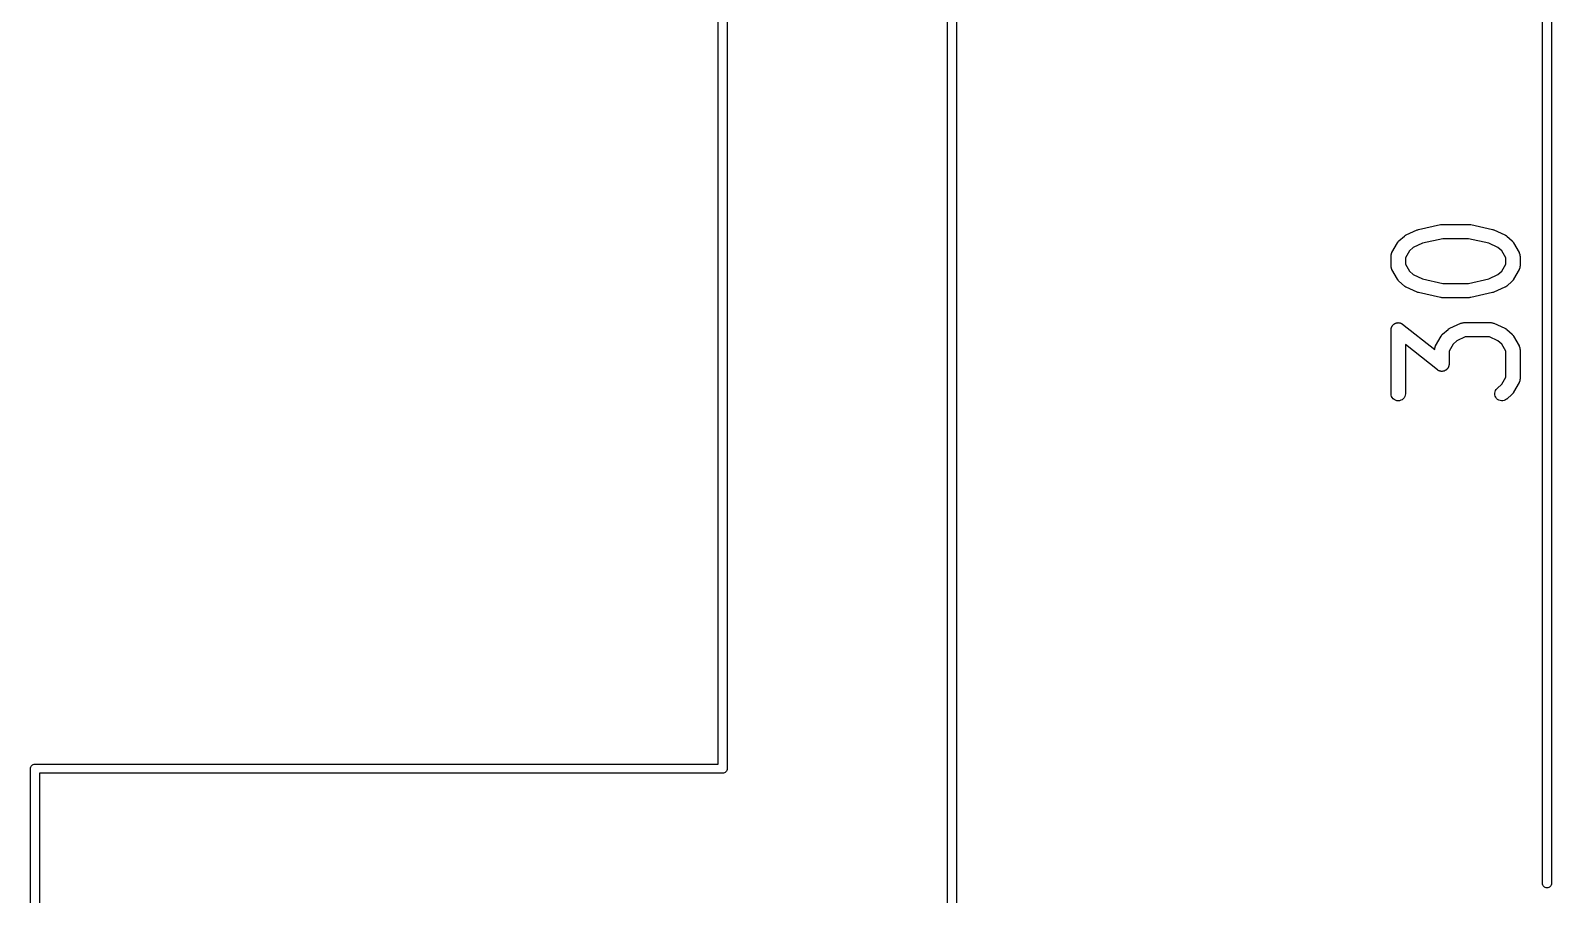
# Model space of a CAD drawing. Extents: x 0 to 214, y -130 to 23.
# Drawn here: x 179.82 to 213, y -37.68 to -18.84 of the extents above; entities that cross this region are included whole.
import ezdxf

# ---------------------------------------------------------------- set-up
doc = ezdxf.new("R2010")
doc.units = 0
doc.layers.add('BLACK', color=7, linetype='CONTINUOUS')

msp = doc.modelspace()

# ---------------------------------------------------------------- linework, layer by layer
at = {"layer": 'BLACK', "linetype": 'CONTINUOUS'}
for p, q in [((199.825, -39.839), (199.825, -10.039)), ((200.025, -10.039), (200.025, -39.839)), ((212.804, -37.4439), (212.804, -12.4341)), ((213.004, -12.4341), (213.004, -37.4439)), ((194.825, -34.839), (194.825, -15.039)), ((195.025, -14.9439), (195.025, -34.9341)), ((209.834, -23.2965), (210.072, -23.1894)), ((210.072, -23.1894), (210.072, -23.189)), ((210.072, -23.189), (210.072, -23.189)), ((210.072, -23.189), (210.073, -23.189)), ((210.073, -23.189), (210.074, -23.1885)), ((210.074, -23.1885), (210.088, -23.184)), ((210.088, -23.184), (210.101, -23.1794)), ((210.101, -23.1794), (210.578, -23.0723)), ((210.578, -23.0723), (210.58, -23.0718)), ((210.58, -23.0718), (210.581, -23.0717)), ((210.581, -23.0717), (210.582, -23.0714)), ((210.582, -23.0714), (210.596, -23.07)), ((210.596, -23.07), (210.61, -23.0685)), ((210.61, -23.0685), (210.611, -23.0686)), ((210.611, -23.0686), (210.612, -23.0685)), ((210.612, -23.0685), (211.207, -23.0685)), ((211.207, -23.0685), (211.209, -23.0685)), ((211.209, -23.0685), (211.21, -23.0686)), ((211.21, -23.0686), (211.211, -23.0685)), ((211.211, -23.0685), (211.225, -23.0703)), ((211.225, -23.0703), (211.24, -23.0719)), ((211.24, -23.0719), (211.241, -23.0722)), ((211.241, -23.0722), (211.241, -23.0723)), ((211.241, -23.0723), (211.718, -23.1794)), ((211.718, -23.1794), (211.719, -23.1796)), ((211.719, -23.1796), (211.719, -23.1796)), ((211.719, -23.1796), (211.719, -23.1796)), ((211.719, -23.1796), (211.72, -23.1799)), ((211.72, -23.1799), (211.734, -23.1847)), ((211.734, -23.1847), (211.747, -23.1894)), ((211.747, -23.1894), (211.986, -23.2965)), ((209.523, -23.6845), (209.642, -23.4703)), ((209.642, -23.4703), (209.643, -23.4684)), ((209.643, -23.4684), (209.649, -23.4606)), ((209.649, -23.4606), (209.654, -23.4525)), ((209.654, -23.4525), (209.657, -23.4482)), ((209.657, -23.4482), (209.661, -23.4435)), ((209.661, -23.4435), (209.668, -23.437)), ((209.668, -23.437), (209.674, -23.43)), ((209.674, -23.43), (209.793, -23.3229)), ((209.793, -23.3229), (209.795, -23.3214)), ((209.795, -23.3214), (209.801, -23.3168)), ((209.801, -23.3168), (209.807, -23.3117)), ((209.807, -23.3117), (209.814, -23.308)), ((209.814, -23.308), (209.82, -23.3037)), ((209.82, -23.3037), (209.827, -23.3004)), ((209.827, -23.3004), (209.834, -23.2965)), ((210.185, -23.4808), (209.984, -23.5715)), ((210.629, -23.381), (210.185, -23.4808)), ((211.19, -23.381), (210.629, -23.381)), ((211.634, -23.4808), (211.19, -23.381)), ((211.835, -23.5715), (211.634, -23.4808)), ((211.986, -23.2965), (211.988, -23.2974)), ((211.988, -23.2974), (211.994, -23.3014)), ((211.994, -23.3014), (212.001, -23.3048)), ((212.001, -23.3048), (212.007, -23.3092)), ((212.007, -23.3092), (212.014, -23.313)), ((212.014, -23.313), (212.02, -23.3182)), ((212.02, -23.3182), (212.026, -23.3229)), ((212.026, -23.3229), (212.145, -23.43)), ((212.145, -23.43), (212.147, -23.4315)), ((212.147, -23.4315), (212.153, -23.4386)), ((212.153, -23.4386), (212.16, -23.4452)), ((212.16, -23.4452), (212.163, -23.4499)), ((212.163, -23.4499), (212.167, -23.4543)), ((212.167, -23.4543), (212.172, -23.4625)), ((212.172, -23.4625), (212.177, -23.4703)), ((212.177, -23.4703), (212.296, -23.6845)), ((209.503, -23.7582), (209.504, -23.7503)), ((209.503, -23.7604), (209.503, -23.7582)), ((209.503, -23.9747), (209.503, -23.7604)), ((209.504, -23.7423), (209.506, -23.7352)), ((209.504, -23.7503), (209.504, -23.7423)), ((209.506, -23.7352), (209.507, -23.7279)), ((209.507, -23.7279), (209.509, -23.7203)), ((209.509, -23.7203), (209.511, -23.7125)), ((209.511, -23.7125), (209.514, -23.7058)), ((209.514, -23.7058), (209.516, -23.6989)), ((209.516, -23.6989), (209.52, -23.6919)), ((209.52, -23.6919), (209.523, -23.6845)), ((209.903, -23.6448), (209.816, -23.8009)), ((209.816, -23.8009), (209.816, -23.9342)), ((209.984, -23.5715), (209.903, -23.6448)), ((211.917, -23.6448), (211.835, -23.5715)), ((212.003, -23.8009), (211.917, -23.6448)), ((212.003, -23.9342), (212.003, -23.8009)), ((212.296, -23.6845), (212.297, -23.6865)), ((212.297, -23.6865), (212.3, -23.6938)), ((212.3, -23.6938), (212.304, -23.7009)), ((212.304, -23.7009), (212.306, -23.7079)), ((212.306, -23.7079), (212.309, -23.7146)), ((212.309, -23.7146), (212.311, -23.7224)), ((212.311, -23.7224), (212.313, -23.7301)), ((212.313, -23.7301), (212.314, -23.7373)), ((212.314, -23.7373), (212.315, -23.7445)), ((212.315, -23.7445), (212.315, -23.7525)), ((212.315, -23.7525), (212.316, -23.7604)), ((212.316, -23.7604), (212.316, -23.9747)), ((209.504, -23.9827), (209.503, -23.9747)), ((209.504, -23.9907), (209.504, -23.9827)), ((209.506, -23.9978), (209.504, -23.9907)), ((209.506, -24.0051), (209.506, -23.9978)), ((209.509, -24.0127), (209.506, -24.0051)), ((209.51, -24.0205), (209.509, -24.0127)), ((209.513, -24.0273), (209.51, -24.0205)), ((209.515, -24.0343), (209.513, -24.0273)), ((209.519, -24.0413), (209.515, -24.0343)), ((209.522, -24.0487), (209.519, -24.0413)), ((209.523, -24.0506), (209.522, -24.0487)), ((209.642, -24.2649), (209.523, -24.0506)), ((209.816, -23.9342), (209.903, -24.0903)), ((209.903, -24.0903), (209.984, -24.1637)), ((209.984, -24.1637), (210.185, -24.2543)), ((211.634, -24.2543), (211.835, -24.1637)), ((211.835, -24.1637), (211.917, -24.0903)), ((211.917, -24.0903), (212.003, -23.9342)), ((212.296, -24.0506), (212.177, -24.2649)), ((212.299, -24.0433), (212.296, -24.0506)), ((212.303, -24.0363), (212.299, -24.0433)), ((212.305, -24.0293), (212.303, -24.0363)), ((212.308, -24.0226), (212.305, -24.0293)), ((212.31, -24.0148), (212.308, -24.0226)), ((212.312, -24.0072), (212.31, -24.0148)), ((212.313, -23.9999), (212.312, -24.0072)), ((212.315, -23.9928), (212.313, -23.9999)), ((212.316, -23.9769), (212.315, -23.9848)), ((212.315, -23.9848), (212.315, -23.9928)), ((212.316, -23.9747), (212.316, -23.9769)), ((209.647, -24.2727), (209.642, -24.2649)), ((209.652, -24.2809), (209.647, -24.2727)), ((209.656, -24.2852), (209.652, -24.2809)), ((209.659, -24.29), (209.656, -24.2852)), ((209.666, -24.2966), (209.659, -24.29)), ((209.672, -24.3037), (209.666, -24.2966)), ((209.674, -24.3051), (209.672, -24.3037)), ((209.793, -24.4123), (209.674, -24.3051)), ((209.799, -24.4169), (209.793, -24.4123)), ((209.805, -24.4222), (209.799, -24.4169)), ((209.812, -24.426), (209.805, -24.4222)), ((209.818, -24.4304), (209.812, -24.426)), ((209.825, -24.4337), (209.818, -24.4304)), ((209.832, -24.4377), (209.825, -24.4337)), ((209.834, -24.4386), (209.832, -24.4377)), ((210.072, -24.5458), (209.834, -24.4386)), ((210.085, -24.5504), (210.072, -24.5458)), ((210.099, -24.5552), (210.085, -24.5504)), ((210.185, -24.2543), (210.629, -24.3542)), ((210.629, -24.3542), (211.19, -24.3542)), ((211.19, -24.3542), (211.634, -24.2543)), ((211.731, -24.5512), (211.718, -24.5557)), ((211.745, -24.5467), (211.731, -24.5512)), ((211.747, -24.5462), (211.745, -24.5467)), ((211.986, -24.4386), (211.747, -24.5458)), ((211.747, -24.5458), (211.747, -24.5461)), ((211.747, -24.5461), (211.747, -24.5462)), ((211.747, -24.5462), (211.747, -24.5462)), ((211.992, -24.4347), (211.986, -24.4386)), ((212, -24.4315), (211.992, -24.4347)), ((212.006, -24.4272), (212, -24.4315)), ((212.012, -24.4235), (212.006, -24.4272)), ((212.018, -24.4183), (212.012, -24.4235)), ((212.024, -24.4137), (212.018, -24.4183)), ((212.026, -24.4123), (212.024, -24.4137)), ((212.145, -24.3051), (212.026, -24.4123)), ((212.151, -24.2981), (212.145, -24.3051)), ((212.158, -24.2916), (212.151, -24.2981)), ((212.162, -24.2869), (212.158, -24.2916)), ((212.166, -24.2826), (212.162, -24.2869)), ((212.171, -24.2745), (212.166, -24.2826)), ((212.176, -24.2668), (212.171, -24.2745)), ((212.177, -24.2649), (212.176, -24.2668)), ((210.1, -24.5555), (210.099, -24.5552)), ((210.101, -24.5555), (210.1, -24.5555)), ((210.101, -24.5557), (210.101, -24.5555)), ((210.101, -24.5555), (210.101, -24.5555)), ((210.578, -24.6629), (210.101, -24.5557)), ((210.579, -24.663), (210.578, -24.6629)), ((210.579, -24.6633), (210.579, -24.663)), ((210.594, -24.6649), (210.579, -24.6633)), ((210.608, -24.6666), (210.594, -24.6649)), ((210.609, -24.6666), (210.608, -24.6666)), ((210.61, -24.6667), (210.609, -24.6666)), ((210.612, -24.6667), (210.61, -24.6667)), ((211.207, -24.6667), (210.612, -24.6667)), ((211.208, -24.6666), (211.207, -24.6667)), ((211.209, -24.6667), (211.208, -24.6666)), ((211.223, -24.6651), (211.209, -24.6667)), ((211.238, -24.6637), (211.223, -24.6651)), ((211.239, -24.6633), (211.238, -24.6634)), ((211.238, -24.6634), (211.238, -24.6637)), ((211.241, -24.6629), (211.239, -24.6633)), ((211.718, -24.5557), (211.241, -24.6629)), ((209.621, -25.2168), (209.63, -25.2141)), ((209.63, -25.2141), (209.636, -25.2136)), ((209.636, -25.2136), (209.642, -25.2124)), ((209.642, -25.2124), (209.651, -25.2122)), ((209.651, -25.2122), (209.661, -25.2113)), ((209.661, -25.2113), (209.666, -25.2119)), ((209.666, -25.2119), (209.672, -25.2118)), ((209.672, -25.2118), (209.681, -25.2135)), ((209.681, -25.2135), (209.691, -25.2145)), ((209.691, -25.2145), (209.696, -25.2162)), ((211.042, -25.2191), (211.055, -25.2149)), ((211.055, -25.2149), (211.056, -25.2147)), ((211.056, -25.2147), (211.058, -25.2143)), ((211.058, -25.2143), (211.072, -25.213)), ((211.072, -25.213), (211.085, -25.2113)), ((211.085, -25.2113), (211.087, -25.2115)), ((211.087, -25.2115), (211.088, -25.2113)), ((211.088, -25.2113), (211.683, -25.2113)), ((211.683, -25.2113), (211.686, -25.2113)), ((211.686, -25.2113), (211.687, -25.2115)), ((211.687, -25.2115), (211.688, -25.2114)), ((211.688, -25.2114), (211.702, -25.2132)), ((211.702, -25.2132), (211.716, -25.2147)), ((211.716, -25.2147), (211.717, -25.2152)), ((211.717, -25.2152), (211.719, -25.2153)), ((211.719, -25.2153), (211.732, -25.2198)), ((209.503, -25.3654), (209.504, -25.3597)), ((209.503, -25.3676), (209.503, -25.3654)), ((209.503, -26.7604), (209.503, -25.3676)), ((209.504, -25.3539), (209.506, -25.3446)), ((209.504, -25.3597), (209.504, -25.3539)), ((209.506, -25.3446), (209.507, -25.3351)), ((209.507, -25.3351), (209.508, -25.3296)), ((209.508, -25.3296), (209.51, -25.3239)), ((209.51, -25.3239), (209.513, -25.3151)), ((209.513, -25.3151), (209.516, -25.306)), ((209.516, -25.306), (209.519, -25.301)), ((209.519, -25.301), (209.521, -25.2956)), ((209.521, -25.2956), (209.526, -25.2876)), ((209.526, -25.2876), (209.531, -25.2793)), ((209.531, -25.2793), (209.534, -25.2749)), ((209.534, -25.2749), (209.537, -25.27)), ((209.537, -25.27), (209.544, -25.2632)), ((209.544, -25.2632), (209.55, -25.2559)), ((209.55, -25.2559), (209.555, -25.2523)), ((209.555, -25.2523), (209.559, -25.2482)), ((209.559, -25.2482), (209.567, -25.2428)), ((209.567, -25.2428), (209.574, -25.2368)), ((209.574, -25.2368), (209.579, -25.2342)), ((209.579, -25.2342), (209.584, -25.2309)), ((209.584, -25.2309), (209.593, -25.2271)), ((209.593, -25.2271), (209.601, -25.2227)), ((209.601, -25.2227), (209.607, -25.2211)), ((209.607, -25.2211), (209.612, -25.2188)), ((209.612, -25.2188), (209.621, -25.2168)), ((209.696, -25.2162), (209.702, -25.2172)), ((209.702, -25.2172), (209.711, -25.2207)), ((209.711, -25.2207), (209.72, -25.2235)), ((209.72, -25.2235), (209.725, -25.2263)), ((209.725, -25.2263), (209.731, -25.2284)), ((209.731, -25.2284), (209.739, -25.2335)), ((209.739, -25.2335), (209.747, -25.238)), ((209.747, -25.238), (209.751, -25.2417)), ((209.751, -25.2417), (209.756, -25.2448)), ((209.756, -25.2448), (210.456, -25.7956)), ((210.475, -25.7203), (210.594, -25.506)), ((210.594, -25.506), (210.595, -25.5041)), ((210.595, -25.5041), (210.601, -25.4963)), ((210.601, -25.4963), (210.606, -25.4882)), ((210.606, -25.4882), (210.61, -25.484)), ((210.61, -25.484), (210.613, -25.4792)), ((210.613, -25.4792), (210.62, -25.4727)), ((210.62, -25.4727), (210.626, -25.4657)), ((210.626, -25.4657), (210.745, -25.3586)), ((210.745, -25.3586), (210.747, -25.3571)), ((210.747, -25.3571), (210.754, -25.3526)), ((210.754, -25.3526), (210.759, -25.3474)), ((210.759, -25.3474), (210.766, -25.3437)), ((210.766, -25.3437), (210.772, -25.3394)), ((210.772, -25.3394), (210.779, -25.3361)), ((210.779, -25.3361), (210.786, -25.3322)), ((210.786, -25.3322), (211.024, -25.2251)), ((211.122, -25.5238), (210.936, -25.6072)), ((211.024, -25.2251), (211.026, -25.2242)), ((211.026, -25.2242), (211.027, -25.2238)), ((211.027, -25.2238), (211.029, -25.2231)), ((211.029, -25.2231), (211.042, -25.2191)), ((211.65, -25.5238), (211.122, -25.5238)), ((211.835, -25.6072), (211.65, -25.5238)), ((211.732, -25.2198), (211.745, -25.224)), ((211.745, -25.224), (211.746, -25.2246)), ((211.746, -25.2246), (211.747, -25.2251)), ((211.747, -25.2251), (211.986, -25.3322)), ((211.986, -25.3322), (211.988, -25.3331)), ((211.988, -25.3331), (211.994, -25.3371)), ((211.994, -25.3371), (212.001, -25.3405)), ((212.001, -25.3405), (212.007, -25.3449)), ((212.007, -25.3449), (212.014, -25.3487)), ((212.014, -25.3487), (212.02, -25.3539)), ((212.02, -25.3539), (212.026, -25.3586)), ((212.026, -25.3586), (212.145, -25.4657)), ((212.145, -25.4657), (212.147, -25.4672)), ((212.147, -25.4672), (212.153, -25.4743)), ((212.153, -25.4743), (212.16, -25.4809)), ((212.16, -25.4809), (212.163, -25.4857)), ((212.163, -25.4857), (212.167, -25.49)), ((212.167, -25.49), (212.172, -25.4982)), ((212.172, -25.4982), (212.177, -25.506)), ((212.177, -25.506), (212.296, -25.7203)), ((210.515, -26.2403), (209.816, -25.6895)), ((209.816, -25.6895), (209.816, -26.7604)), ((210.456, -25.794), (210.457, -25.786)), ((210.456, -25.7956), (210.456, -25.794)), ((210.457, -25.778), (210.458, -25.7709)), ((210.457, -25.786), (210.457, -25.778)), ((210.458, -25.7709), (210.459, -25.7637)), ((210.459, -25.7637), (210.462, -25.756)), ((210.462, -25.756), (210.463, -25.7482)), ((210.463, -25.7482), (210.466, -25.7415)), ((210.466, -25.7415), (210.468, -25.7346)), ((210.468, -25.7346), (210.472, -25.7276)), ((210.472, -25.7276), (210.475, -25.7203)), ((210.855, -25.6805), (210.768, -25.8366)), ((210.768, -25.8366), (210.768, -26.1176)), ((210.936, -25.6072), (210.855, -25.6805)), ((211.917, -25.6805), (211.835, -25.6072)), ((212.003, -25.8366), (211.917, -25.6805)), ((212.003, -26.3985), (212.003, -25.8366)), ((212.296, -25.7203), (212.297, -25.7222)), ((212.297, -25.7222), (212.3, -25.7296)), ((212.3, -25.7296), (212.304, -25.7366)), ((212.304, -25.7366), (212.306, -25.7436)), ((212.306, -25.7436), (212.309, -25.7503)), ((212.309, -25.7503), (212.311, -25.7582)), ((212.311, -25.7582), (212.313, -25.7658)), ((212.313, -25.7658), (212.314, -25.7731)), ((212.314, -25.7731), (212.315, -25.7802)), ((212.315, -25.7802), (212.315, -25.7882)), ((212.315, -25.7882), (212.316, -25.7961)), ((212.316, -25.7961), (212.316, -26.439)), ((210.737, -26.2103), (210.734, -26.2151)), ((210.741, -26.2058), (210.737, -26.2103)), ((210.745, -26.1975), (210.741, -26.2058)), ((210.751, -26.1895), (210.745, -26.1975)), ((210.753, -26.1842), (210.751, -26.1895)), ((210.756, -26.1791), (210.753, -26.1842)), ((210.758, -26.1701), (210.756, -26.1791)), ((210.762, -26.1612), (210.758, -26.1701)), ((210.763, -26.1556), (210.762, -26.1612)), ((210.765, -26.1501), (210.763, -26.1556)), ((210.766, -26.1406), (210.765, -26.1501)), ((210.768, -26.1312), (210.766, -26.1406)), ((210.768, -26.1176), (210.768, -26.1198)), ((210.768, -26.1198), (210.768, -26.1255)), ((210.768, -26.1255), (210.768, -26.1312)), ((210.52, -26.2434), (210.515, -26.2403)), ((210.525, -26.2471), (210.52, -26.2434)), ((210.533, -26.2516), (210.525, -26.2471)), ((210.541, -26.2568), (210.533, -26.2516)), ((210.546, -26.2589), (210.541, -26.2568)), ((210.551, -26.2616), (210.546, -26.2589)), ((210.56, -26.2644), (210.551, -26.2616)), ((210.569, -26.2679), (210.56, -26.2644)), ((210.575, -26.2689), (210.569, -26.2679)), ((210.581, -26.2706), (210.575, -26.2689)), ((210.59, -26.2716), (210.581, -26.2706)), ((210.599, -26.2733), (210.59, -26.2716)), ((210.605, -26.2732), (210.599, -26.2733)), ((210.611, -26.2738), (210.605, -26.2732)), ((210.62, -26.273), (210.611, -26.2738)), ((210.63, -26.2728), (210.62, -26.273)), ((210.635, -26.2716), (210.63, -26.2728)), ((210.641, -26.2711), (210.635, -26.2716)), ((210.65, -26.2684), (210.641, -26.2711)), ((210.66, -26.2664), (210.65, -26.2684)), ((210.665, -26.2641), (210.66, -26.2664)), ((210.67, -26.2624), (210.665, -26.2641)), ((210.679, -26.258), (210.67, -26.2624)), ((210.688, -26.2543), (210.679, -26.258)), ((210.692, -26.251), (210.688, -26.2543)), ((210.697, -26.2483), (210.692, -26.251)), ((210.705, -26.2424), (210.697, -26.2483)), ((210.713, -26.237), (210.705, -26.2424)), ((210.717, -26.2328), (210.713, -26.237)), ((210.721, -26.2292), (210.717, -26.2328)), ((210.727, -26.2219), (210.721, -26.2292)), ((210.734, -26.2151), (210.727, -26.2219)), ((211.917, -26.5546), (212.003, -26.3985)), ((212.296, -26.5149), (212.177, -26.7292)), ((212.299, -26.5076), (212.296, -26.5149)), ((212.303, -26.5006), (212.299, -26.5076)), ((212.305, -26.4936), (212.303, -26.5006)), ((212.308, -26.4869), (212.305, -26.4936)), ((212.31, -26.4791), (212.308, -26.4869)), ((212.312, -26.4715), (212.31, -26.4791)), ((212.313, -26.4642), (212.312, -26.4715)), ((212.315, -26.4571), (212.313, -26.4642)), ((212.316, -26.4412), (212.315, -26.4491)), ((212.315, -26.4491), (212.315, -26.4571)), ((212.316, -26.439), (212.316, -26.4412)), ((209.506, -26.7908), (209.503, -26.7604)), ((209.515, -26.82), (209.506, -26.7908)), ((209.529, -26.8469), (209.515, -26.82)), ((209.549, -26.8705), (209.529, -26.8469)), ((209.572, -26.89), (209.549, -26.8705)), ((209.769, -26.8721), (209.745, -26.8912)), ((209.788, -26.8487), (209.769, -26.8721)), ((209.803, -26.822), (209.788, -26.8487)), ((209.812, -26.7929), (209.803, -26.822)), ((209.816, -26.7626), (209.812, -26.7929)), ((209.816, -26.7604), (209.816, -26.7626)), ((211.765, -26.7517), (211.77, -26.7215)), ((211.767, -26.7821), (211.765, -26.7517)), ((211.774, -26.8118), (211.767, -26.7821)), ((211.77, -26.7215), (211.781, -26.6929)), ((211.787, -26.8395), (211.774, -26.8118)), ((211.781, -26.6929), (211.796, -26.6668)), ((211.805, -26.8641), (211.787, -26.8395)), ((211.796, -26.6668), (211.817, -26.6443)), ((211.827, -26.8849), (211.805, -26.8641)), ((211.817, -26.6443), (211.917, -26.5546)), ((212.145, -26.7694), (212.026, -26.8766)), ((212.151, -26.7624), (212.145, -26.7694)), ((212.158, -26.7559), (212.151, -26.7624)), ((212.162, -26.7512), (212.158, -26.7559)), ((212.166, -26.7469), (212.162, -26.7512)), ((212.171, -26.7388), (212.166, -26.7469)), ((212.176, -26.7311), (212.171, -26.7388)), ((212.177, -26.7292), (212.176, -26.7311)), ((209.599, -26.9045), (209.572, -26.89)), ((209.628, -26.9135), (209.599, -26.9045)), ((209.658, -26.9167), (209.628, -26.9135)), ((209.689, -26.9139), (209.658, -26.9167)), ((209.718, -26.9053), (209.689, -26.9139)), ((209.745, -26.8912), (209.718, -26.9053)), ((211.853, -26.9009), (211.827, -26.8849)), ((211.882, -26.9115), (211.853, -26.9009)), ((211.912, -26.9164), (211.882, -26.9115)), ((211.942, -26.9153), (211.912, -26.9164)), ((211.972, -26.9084), (211.942, -26.9153)), ((212, -26.8958), (211.972, -26.9084)), ((212.024, -26.878), (212, -26.8958)), ((212.026, -26.8766), (212.024, -26.878)), ((179.825, -34.939), (179.826, -34.9194)), ((179.825, -34.9439), (179.825, -34.939)), ((179.825, -64.839), (179.825, -34.9439)), ((179.826, -34.9194), (179.832, -34.9005)), ((179.832, -34.9005), (179.841, -34.8832)), ((179.841, -34.8832), (179.854, -34.868)), ((179.854, -34.868), (179.869, -34.8555)), ((179.869, -34.8555), (179.887, -34.8462)), ((179.887, -34.8462), (179.905, -34.8405)), ((179.905, -34.8405), (179.92, -34.839)), ((179.92, -34.839), (179.925, -34.8385)), ((179.925, -34.8385), (179.93, -34.839)), ((179.93, -34.839), (194.825, -34.839)), ((194.92, -35.039), (180.025, -35.039)), ((180.025, -35.039), (180.025, -64.9341)), ((194.925, -35.0395), (194.92, -35.039)), ((194.93, -35.039), (194.925, -35.0395)), ((194.945, -35.0376), (194.93, -35.039)), ((194.963, -35.0318), (194.945, -35.0376)), ((194.981, -35.0226), (194.963, -35.0318)), ((194.996, -35.0101), (194.981, -35.0226)), ((195.009, -34.9948), (194.996, -35.0101)), ((195.018, -34.9775), (195.009, -34.9948)), ((195.024, -34.9586), (195.018, -34.9775)), ((195.025, -34.939), (195.024, -34.9586)), ((195.025, -34.9341), (195.025, -34.939)), ((212.805, -37.4586), (212.804, -37.4439)), ((212.811, -37.4775), (212.805, -37.4586)), ((212.82, -37.4948), (212.811, -37.4775)), ((212.996, -37.4775), (212.987, -37.4948)), ((213.002, -37.4586), (212.996, -37.4775)), ((213.004, -37.4439), (213.002, -37.4586)), ((212.833, -37.5101), (212.82, -37.4948)), ((212.848, -37.5226), (212.833, -37.5101)), ((212.865, -37.5318), (212.848, -37.5226)), ((212.884, -37.5376), (212.865, -37.5318)), ((212.904, -37.5395), (212.884, -37.5376)), ((212.923, -37.5376), (212.904, -37.5395)), ((212.942, -37.5318), (212.923, -37.5376)), ((212.959, -37.5226), (212.942, -37.5318)), ((212.975, -37.5101), (212.959, -37.5226)), ((212.987, -37.4948), (212.975, -37.5101))]:
    msp.add_line(p, q, dxfattribs=at)

doc.saveas('drawing.dxf')
